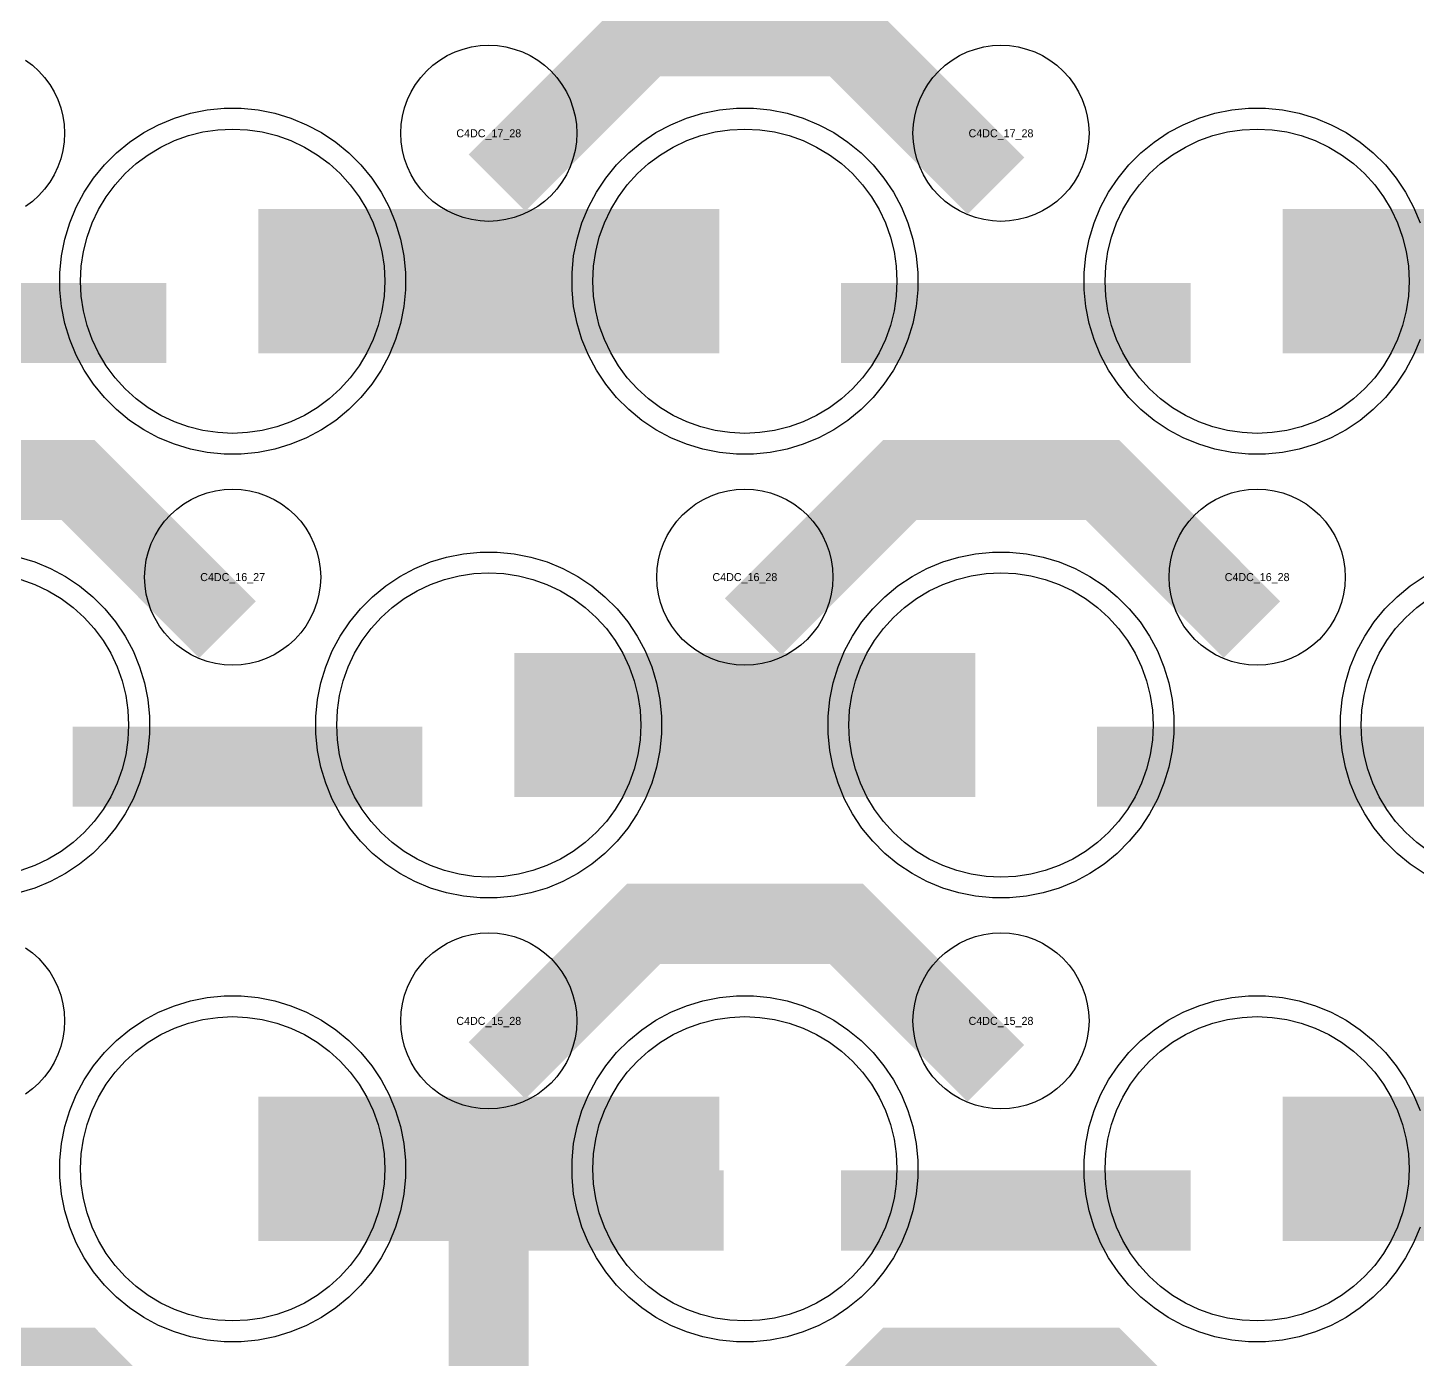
# Model space of a CAD drawing. Extents: x -11880 to 11880, y -14992 to 14992.
# Drawn here: x -3184 to -2750, y -12820.5 to -12404.9 of the extents above; entities that cross this region are included whole.
import ezdxf
from ezdxf.enums import TextEntityAlignment as Align

# ---------------------------------------------------------------- set-up
doc = ezdxf.new("R2010")
doc.units = 0
doc.header["$MEASUREMENT"] = 0
for name, color, linetype in [('GDS_775_DT_237', 138, 'CONTINUOUS'), ('RDL1_FS', 34, 'CONTINUOUS'), ('RDL_BS', 160, 'CONTINUOUS')]:
    doc.layers.add(name, color=color, linetype=linetype)

msp = doc.modelspace()

# ---------------------------------------------------------------- linework, layer by layer
at = {"layer": 'RDL1_FS'}
for points in [[(-3120, -12531.484), (-3124.657, -12531.255), (-3129.268, -12530.571), (-3133.791, -12529.439), (-3138.181, -12527.867), (-3142.395, -12525.875), (-3146.395, -12523.477), (-3150.14, -12520.699), (-3153.594, -12517.569), (-3156.724, -12514.115), (-3159.502, -12510.37), (-3161.9, -12506.37), (-3163.892, -12502.156), (-3165.464, -12497.766), (-3166.596, -12493.243), (-3167.28, -12488.632), (-3167.509, -12483.975), (-3167.28, -12479.318), (-3166.596, -12474.707), (-3165.464, -12470.184), (-3163.892, -12465.794), (-3161.9, -12461.58), (-3159.502, -12457.58), (-3156.724, -12453.835), (-3153.594, -12450.381), (-3150.14, -12447.251), (-3146.395, -12444.473), (-3142.395, -12442.075), (-3138.181, -12440.083), (-3133.791, -12438.511), (-3129.268, -12437.379), (-3124.657, -12436.695), (-3120, -12436.466), (-3115.343, -12436.695), (-3110.732, -12437.379), (-3106.209, -12438.511), (-3101.819, -12440.083), (-3097.605, -12442.075), (-3093.605, -12444.473), (-3089.86, -12447.251), (-3086.406, -12450.381), (-3083.276, -12453.835), (-3080.498, -12457.58), (-3078.1, -12461.58), (-3076.108, -12465.794), (-3074.536, -12470.184), (-3073.404, -12474.707), (-3072.72, -12479.318), (-3072.491, -12483.975), (-3072.72, -12488.632), (-3073.404, -12493.243), (-3074.536, -12497.766), (-3076.108, -12502.156), (-3078.1, -12506.37), (-3080.498, -12510.37), (-3083.276, -12514.115), (-3086.406, -12517.569), (-3089.86, -12520.699), (-3093.605, -12523.477), (-3097.605, -12525.875), (-3101.819, -12527.867), (-3106.209, -12529.439), (-3110.732, -12530.571), (-3115.343, -12531.255)], [(-2960, -12531.484), (-2964.657, -12531.255), (-2969.268, -12530.571), (-2973.791, -12529.439), (-2978.181, -12527.867), (-2982.395, -12525.875), (-2986.395, -12523.477), (-2990.14, -12520.699), (-2993.594, -12517.569), (-2996.724, -12514.115), (-2999.502, -12510.37), (-3001.9, -12506.37), (-3003.892, -12502.156), (-3005.464, -12497.766), (-3006.596, -12493.243), (-3007.28, -12488.632), (-3007.509, -12483.975), (-3007.28, -12479.318), (-3006.596, -12474.707), (-3005.464, -12470.184), (-3003.892, -12465.794), (-3001.9, -12461.58), (-2999.502, -12457.58), (-2996.724, -12453.835), (-2993.594, -12450.381), (-2990.14, -12447.251), (-2986.395, -12444.473), (-2982.395, -12442.075), (-2978.181, -12440.083), (-2973.791, -12438.511), (-2969.268, -12437.379), (-2964.657, -12436.695), (-2960, -12436.466), (-2955.343, -12436.695), (-2950.732, -12437.379), (-2946.209, -12438.511), (-2941.819, -12440.083), (-2937.605, -12442.075), (-2933.605, -12444.473), (-2929.86, -12447.251), (-2926.406, -12450.381), (-2923.276, -12453.835), (-2920.498, -12457.58), (-2918.1, -12461.58), (-2916.108, -12465.794), (-2914.536, -12470.184), (-2913.404, -12474.707), (-2912.72, -12479.318), (-2912.491, -12483.975), (-2912.72, -12488.632), (-2913.404, -12493.243), (-2914.536, -12497.766), (-2916.108, -12502.156), (-2918.1, -12506.37), (-2920.498, -12510.37), (-2923.276, -12514.115), (-2926.406, -12517.569), (-2929.86, -12520.699), (-2933.605, -12523.477), (-2937.605, -12525.875), (-2941.819, -12527.867), (-2946.209, -12529.439), (-2950.732, -12530.571), (-2955.343, -12531.255)], [(-2800, -12531.484), (-2804.657, -12531.255), (-2809.268, -12530.571), (-2813.791, -12529.439), (-2818.181, -12527.867), (-2822.395, -12525.875), (-2826.395, -12523.477), (-2830.14, -12520.699), (-2833.594, -12517.569), (-2836.724, -12514.115), (-2839.502, -12510.37), (-2841.9, -12506.37), (-2843.892, -12502.156), (-2845.464, -12497.766), (-2846.596, -12493.243), (-2847.28, -12488.632), (-2847.509, -12483.975), (-2847.28, -12479.318), (-2846.596, -12474.707), (-2845.464, -12470.184), (-2843.892, -12465.794), (-2841.9, -12461.58), (-2839.502, -12457.58), (-2836.724, -12453.835), (-2833.594, -12450.381), (-2830.14, -12447.251), (-2826.395, -12444.473), (-2822.395, -12442.075), (-2818.181, -12440.083), (-2813.791, -12438.511), (-2809.268, -12437.379), (-2804.657, -12436.695), (-2800, -12436.466), (-2795.343, -12436.695), (-2790.732, -12437.379), (-2786.209, -12438.511), (-2781.819, -12440.083), (-2777.605, -12442.075), (-2773.605, -12444.473), (-2769.86, -12447.251), (-2766.406, -12450.381), (-2763.276, -12453.835), (-2760.498, -12457.58), (-2758.1, -12461.58), (-2756.108, -12465.794), (-2754.536, -12470.184), (-2753.404, -12474.707), (-2752.72, -12479.318), (-2752.491, -12483.975), (-2752.72, -12488.632), (-2753.404, -12493.243), (-2754.536, -12497.766), (-2756.108, -12502.156), (-2758.1, -12506.37), (-2760.498, -12510.37), (-2763.276, -12514.115), (-2766.406, -12517.569), (-2769.86, -12520.699), (-2773.605, -12523.477), (-2777.605, -12525.875), (-2781.819, -12527.867), (-2786.209, -12529.439), (-2790.732, -12530.571), (-2795.343, -12531.255)]]:
    msp.add_lwpolyline(points, close=True, dxfattribs=at)
for points in [[(-3111.998, -12483.975, 45, 45, 0), (-3039.998, -12483.975, 45, 45, 0)], [(-3039.998, -12483.975, 45, 45, 0), (-2967.998, -12483.975, 45, 45, 0)], [(-2791.998, -12483.975, 45, 45, 0), (-2719.998, -12483.975, 45, 45, 0)]]:
    msp.add_lwpolyline(points, format="xyseb", dxfattribs=at)
at = {"layer": 'RDL1_FS', "color": 240, "true_color": 0xed1f24}
for points in [[(-3186.209, -12577.076), (-3181.819, -12578.648), (-3177.605, -12580.64), (-3173.605, -12583.038), (-3169.86, -12585.816), (-3166.406, -12588.946), (-3163.276, -12592.4), (-3160.498, -12596.145), (-3158.1, -12600.145), (-3156.108, -12604.359), (-3154.536, -12608.749), (-3153.404, -12613.272), (-3152.72, -12617.883), (-3152.491, -12622.54), (-3152.72, -12627.197), (-3153.404, -12631.808), (-3154.536, -12636.331), (-3156.108, -12640.721), (-3158.1, -12644.935), (-3160.498, -12648.935), (-3163.276, -12652.68), (-3166.406, -12656.134), (-3169.86, -12659.264), (-3173.605, -12662.042), (-3177.605, -12664.44), (-3181.819, -12666.432), (-3186.209, -12668.004)], [(-2746.395, -12662.042), (-2750.14, -12659.264), (-2753.594, -12656.134), (-2756.724, -12652.68), (-2759.502, -12648.935), (-2761.9, -12644.935), (-2763.892, -12640.721), (-2765.464, -12636.331), (-2766.596, -12631.808), (-2767.28, -12627.197), (-2767.509, -12622.54), (-2767.28, -12617.883), (-2766.596, -12613.272), (-2765.464, -12608.749), (-2763.892, -12604.359), (-2761.9, -12600.145), (-2759.502, -12596.145), (-2756.724, -12592.4), (-2753.594, -12588.946), (-2750.14, -12585.816), (-2746.395, -12583.038)]]:
    msp.add_lwpolyline(points, dxfattribs=at)
for points in [[(-3040, -12670.049), (-3044.657, -12669.82), (-3049.268, -12669.136), (-3053.791, -12668.004), (-3058.181, -12666.432), (-3062.395, -12664.44), (-3066.395, -12662.042), (-3070.14, -12659.264), (-3073.594, -12656.134), (-3076.724, -12652.68), (-3079.502, -12648.935), (-3081.9, -12644.935), (-3083.892, -12640.721), (-3085.464, -12636.331), (-3086.596, -12631.808), (-3087.28, -12627.197), (-3087.509, -12622.54), (-3087.28, -12617.883), (-3086.596, -12613.272), (-3085.464, -12608.749), (-3083.892, -12604.359), (-3081.9, -12600.145), (-3079.502, -12596.145), (-3076.724, -12592.4), (-3073.594, -12588.946), (-3070.14, -12585.816), (-3066.395, -12583.038), (-3062.395, -12580.64), (-3058.181, -12578.648), (-3053.791, -12577.076), (-3049.268, -12575.944), (-3044.657, -12575.26), (-3040, -12575.031), (-3035.343, -12575.26), (-3030.732, -12575.944), (-3026.209, -12577.076), (-3021.819, -12578.648), (-3017.605, -12580.64), (-3013.605, -12583.038), (-3009.86, -12585.816), (-3006.406, -12588.946), (-3003.276, -12592.4), (-3000.498, -12596.145), (-2998.1, -12600.145), (-2996.108, -12604.359), (-2994.536, -12608.749), (-2993.404, -12613.272), (-2992.72, -12617.883), (-2992.491, -12622.54), (-2992.72, -12627.197), (-2993.404, -12631.808), (-2994.536, -12636.331), (-2996.108, -12640.721), (-2998.1, -12644.935), (-3000.498, -12648.935), (-3003.276, -12652.68), (-3006.406, -12656.134), (-3009.86, -12659.264), (-3013.605, -12662.042), (-3017.605, -12664.44), (-3021.819, -12666.432), (-3026.209, -12668.004), (-3030.732, -12669.136), (-3035.343, -12669.82)], [(-2880, -12670.049), (-2884.657, -12669.82), (-2889.268, -12669.136), (-2893.791, -12668.004), (-2898.181, -12666.432), (-2902.395, -12664.44), (-2906.395, -12662.042), (-2910.14, -12659.264), (-2913.594, -12656.134), (-2916.724, -12652.68), (-2919.502, -12648.935), (-2921.9, -12644.935), (-2923.892, -12640.721), (-2925.464, -12636.331), (-2926.596, -12631.808), (-2927.28, -12627.197), (-2927.509, -12622.54), (-2927.28, -12617.883), (-2926.596, -12613.272), (-2925.464, -12608.749), (-2923.892, -12604.359), (-2921.9, -12600.145), (-2919.502, -12596.145), (-2916.724, -12592.4), (-2913.594, -12588.946), (-2910.14, -12585.816), (-2906.395, -12583.038), (-2902.395, -12580.64), (-2898.181, -12578.648), (-2893.791, -12577.076), (-2889.268, -12575.944), (-2884.657, -12575.26), (-2880, -12575.031), (-2875.343, -12575.26), (-2870.732, -12575.944), (-2866.209, -12577.076), (-2861.819, -12578.648), (-2857.605, -12580.64), (-2853.605, -12583.038), (-2849.86, -12585.816), (-2846.406, -12588.946), (-2843.276, -12592.4), (-2840.498, -12596.145), (-2838.1, -12600.145), (-2836.108, -12604.359), (-2834.536, -12608.749), (-2833.404, -12613.272), (-2832.72, -12617.883), (-2832.491, -12622.54), (-2832.72, -12627.197), (-2833.404, -12631.808), (-2834.536, -12636.331), (-2836.108, -12640.721), (-2838.1, -12644.935), (-2840.498, -12648.935), (-2843.276, -12652.68), (-2846.406, -12656.134), (-2849.86, -12659.264), (-2853.605, -12662.042), (-2857.605, -12664.44), (-2861.819, -12666.432), (-2866.209, -12668.004), (-2870.732, -12669.136), (-2875.343, -12669.82)], [(-3120, -12808.614), (-3124.657, -12808.385), (-3129.268, -12807.701), (-3133.791, -12806.569), (-3138.181, -12804.997), (-3142.395, -12803.005), (-3146.395, -12800.607), (-3150.14, -12797.829), (-3153.594, -12794.699), (-3156.724, -12791.245), (-3159.502, -12787.5), (-3161.9, -12783.5), (-3163.892, -12779.286), (-3165.464, -12774.896), (-3166.596, -12770.373), (-3167.28, -12765.762), (-3167.509, -12761.105), (-3167.28, -12756.448), (-3166.596, -12751.837), (-3165.464, -12747.314), (-3163.892, -12742.924), (-3161.9, -12738.71), (-3159.502, -12734.71), (-3156.724, -12730.965), (-3153.594, -12727.511), (-3150.14, -12724.381), (-3146.395, -12721.603), (-3142.395, -12719.205), (-3138.181, -12717.213), (-3133.791, -12715.641), (-3129.268, -12714.509), (-3124.657, -12713.825), (-3120, -12713.596), (-3115.343, -12713.825), (-3110.732, -12714.509), (-3106.209, -12715.641), (-3101.819, -12717.213), (-3097.605, -12719.205), (-3093.605, -12721.603), (-3089.86, -12724.381), (-3086.406, -12727.511), (-3083.276, -12730.965), (-3080.498, -12734.71), (-3078.1, -12738.71), (-3076.108, -12742.924), (-3074.536, -12747.314), (-3073.404, -12751.837), (-3072.72, -12756.448), (-3072.491, -12761.105), (-3072.72, -12765.762), (-3073.404, -12770.373), (-3074.536, -12774.896), (-3076.108, -12779.286), (-3078.1, -12783.5), (-3080.498, -12787.5), (-3083.276, -12791.245), (-3086.406, -12794.699), (-3089.86, -12797.829), (-3093.605, -12800.607), (-3097.605, -12803.005), (-3101.819, -12804.997), (-3106.209, -12806.569), (-3110.732, -12807.701), (-3115.343, -12808.385)], [(-2960, -12808.614), (-2964.657, -12808.385), (-2969.268, -12807.701), (-2973.791, -12806.569), (-2978.181, -12804.997), (-2982.395, -12803.005), (-2986.395, -12800.607), (-2990.14, -12797.829), (-2993.594, -12794.699), (-2996.724, -12791.245), (-2999.502, -12787.5), (-3001.9, -12783.5), (-3003.892, -12779.286), (-3005.464, -12774.896), (-3006.596, -12770.373), (-3007.28, -12765.762), (-3007.509, -12761.105), (-3007.28, -12756.448), (-3006.596, -12751.837), (-3005.464, -12747.314), (-3003.892, -12742.924), (-3001.9, -12738.71), (-2999.502, -12734.71), (-2996.724, -12730.965), (-2993.594, -12727.511), (-2990.14, -12724.381), (-2986.395, -12721.603), (-2982.395, -12719.205), (-2978.181, -12717.213), (-2973.791, -12715.641), (-2969.268, -12714.509), (-2964.657, -12713.825), (-2960, -12713.596), (-2955.343, -12713.825), (-2950.732, -12714.509), (-2946.209, -12715.641), (-2941.819, -12717.213), (-2937.605, -12719.205), (-2933.605, -12721.603), (-2929.86, -12724.381), (-2926.406, -12727.511), (-2923.276, -12730.965), (-2920.498, -12734.71), (-2918.1, -12738.71), (-2916.108, -12742.924), (-2914.536, -12747.314), (-2913.404, -12751.837), (-2912.72, -12756.448), (-2912.491, -12761.105), (-2912.72, -12765.762), (-2913.404, -12770.373), (-2914.536, -12774.896), (-2916.108, -12779.286), (-2918.1, -12783.5), (-2920.498, -12787.5), (-2923.276, -12791.245), (-2926.406, -12794.699), (-2929.86, -12797.829), (-2933.605, -12800.607), (-2937.605, -12803.005), (-2941.819, -12804.997), (-2946.209, -12806.569), (-2950.732, -12807.701), (-2955.343, -12808.385)], [(-2800, -12808.614), (-2804.657, -12808.385), (-2809.268, -12807.701), (-2813.791, -12806.569), (-2818.181, -12804.997), (-2822.395, -12803.005), (-2826.395, -12800.607), (-2830.14, -12797.829), (-2833.594, -12794.699), (-2836.724, -12791.245), (-2839.502, -12787.5), (-2841.9, -12783.5), (-2843.892, -12779.286), (-2845.464, -12774.896), (-2846.596, -12770.373), (-2847.28, -12765.762), (-2847.509, -12761.105), (-2847.28, -12756.448), (-2846.596, -12751.837), (-2845.464, -12747.314), (-2843.892, -12742.924), (-2841.9, -12738.71), (-2839.502, -12734.71), (-2836.724, -12730.965), (-2833.594, -12727.511), (-2830.14, -12724.381), (-2826.395, -12721.603), (-2822.395, -12719.205), (-2818.181, -12717.213), (-2813.791, -12715.641), (-2809.268, -12714.509), (-2804.657, -12713.825), (-2800, -12713.596), (-2795.343, -12713.825), (-2790.732, -12714.509), (-2786.209, -12715.641), (-2781.819, -12717.213), (-2777.605, -12719.205), (-2773.605, -12721.603), (-2769.86, -12724.381), (-2766.406, -12727.511), (-2763.276, -12730.965), (-2760.498, -12734.71), (-2758.1, -12738.71), (-2756.108, -12742.924), (-2754.536, -12747.314), (-2753.404, -12751.837), (-2752.72, -12756.448), (-2752.491, -12761.105), (-2752.72, -12765.762), (-2753.404, -12770.373), (-2754.536, -12774.896), (-2756.108, -12779.286), (-2758.1, -12783.5), (-2760.498, -12787.5), (-2763.276, -12791.245), (-2766.406, -12794.699), (-2769.86, -12797.829), (-2773.605, -12800.607), (-2777.605, -12803.005), (-2781.819, -12804.997), (-2786.209, -12806.569), (-2790.732, -12807.701), (-2795.343, -12808.385)]]:
    msp.add_lwpolyline(points, close=True, dxfattribs=at)
for points in [[(-3031.998, -12622.54, 45, 45, 0), (-2959.998, -12622.54, 45, 45, 0)], [(-2959.998, -12622.54, 45, 45, 0), (-2887.998, -12622.54, 45, 45, 0)], [(-3111.998, -12761.105, 45, 45, 0), (-3039.998, -12761.105, 45, 45, 0)], [(-3039.998, -12761.105, 45, 45, 0), (-2967.998, -12761.105, 45, 45, 0)], [(-2791.998, -12761.105, 45, 45, 0), (-2719.998, -12761.105, 45, 45, 0)]]:
    msp.add_lwpolyline(points, format="xyseb", dxfattribs=at)
at = {"layer": 'RDL_BS'}
for points in [[(-3037.438, -12453.289, 25, 25, 0), (-2991.623, -12407.474, 25, 25, 0), (-2958.07, -12407.474, 25, 25, 0)], [(-2881.599, -12454.188, 25, 25, 0), (-2928.313, -12407.474, 25, 25, 0), (-2958.071, -12407.474, 25, 25, 0)], [(-3249.984, -12496.988, 25, 25, 0), (-3140.719, -12496.988, 25, 25, 0)], [(-2929.984, -12496.988, 25, 25, 0), (-2820.719, -12496.988, 25, 25, 0)], [(-3121.599, -12592.753, 25, 25, 0), (-3168.313, -12546.039, 25, 25, 0), (-3198.071, -12546.039, 25, 25, 0)], [(-2957.438, -12591.854, 25, 25, 0), (-2911.623, -12546.039, 25, 25, 0), (-2878.07, -12546.039, 25, 25, 0)], [(-2801.599, -12592.753, 25, 25, 0), (-2848.313, -12546.039, 25, 25, 0), (-2878.071, -12546.039, 25, 25, 0)], [(-3037.438, -12730.419, 25, 25, 0), (-2991.623, -12684.604, 25, 25, 0), (-2958.07, -12684.604, 25, 25, 0)], [(-2881.599, -12731.318, 25, 25, 0), (-2928.313, -12684.604, 25, 25, 0), (-2958.071, -12684.604, 25, 25, 0)], [(-3121.599, -12869.878, 25, 25, 0), (-3168.313, -12823.164, 25, 25, 0), (-3198.071, -12823.164, 25, 25, 0)], [(-2957.438, -12868.979, 25, 25, 0), (-2911.623, -12823.164, 25, 25, 0), (-2878.07, -12823.164, 25, 25, 0)], [(-2801.599, -12869.878, 25, 25, 0), (-2848.313, -12823.164, 25, 25, 0), (-2878.071, -12823.164, 25, 25, 0)]]:
    msp.add_lwpolyline(points, format="xyseb", dxfattribs=at)
for points in [[(-3040, -12465.281), (-3042.693, -12465.149), (-3045.365, -12464.753), (-3047.984, -12464.096), (-3050.519, -12463.189), (-3052.956, -12462.037), (-3055.28, -12460.644), (-3057.443, -12459.041), (-3059.442, -12457.229), (-3061.254, -12455.23), (-3062.857, -12453.067), (-3064.25, -12450.743), (-3065.402, -12448.306), (-3066.309, -12445.771), (-3066.966, -12443.152), (-3067.362, -12440.48), (-3067.494, -12437.787), (-3067.362, -12435.094), (-3066.966, -12432.422), (-3066.309, -12429.803), (-3065.402, -12427.268), (-3064.25, -12424.831), (-3062.857, -12422.507), (-3061.254, -12420.344), (-3059.442, -12418.345), (-3057.443, -12416.533), (-3055.28, -12414.93), (-3052.956, -12413.537), (-3050.519, -12412.385), (-3047.984, -12411.478), (-3045.365, -12410.821), (-3042.693, -12410.425), (-3040, -12410.293), (-3037.307, -12410.425), (-3034.635, -12410.821), (-3032.016, -12411.478), (-3029.481, -12412.385), (-3027.044, -12413.537), (-3024.72, -12414.93), (-3022.557, -12416.533), (-3020.558, -12418.345), (-3018.746, -12420.344), (-3017.143, -12422.507), (-3015.75, -12424.831), (-3014.598, -12427.268), (-3013.691, -12429.803), (-3013.034, -12432.422), (-3012.638, -12435.094), (-3012.506, -12437.787), (-3012.638, -12440.48), (-3013.034, -12443.152), (-3013.691, -12445.771), (-3014.598, -12448.306), (-3015.75, -12450.743), (-3017.143, -12453.067), (-3018.746, -12455.23), (-3020.558, -12457.229), (-3022.557, -12459.041), (-3024.72, -12460.644), (-3027.044, -12462.037), (-3029.481, -12463.189), (-3032.016, -12464.096), (-3034.635, -12464.753), (-3037.307, -12465.149)], [(-2880, -12465.281), (-2882.693, -12465.149), (-2885.365, -12464.753), (-2887.984, -12464.096), (-2890.519, -12463.189), (-2892.956, -12462.037), (-2895.28, -12460.644), (-2897.443, -12459.041), (-2899.442, -12457.229), (-2901.254, -12455.23), (-2902.857, -12453.067), (-2904.25, -12450.743), (-2905.402, -12448.306), (-2906.309, -12445.771), (-2906.966, -12443.152), (-2907.362, -12440.48), (-2907.494, -12437.787), (-2907.362, -12435.094), (-2906.966, -12432.422), (-2906.309, -12429.803), (-2905.402, -12427.268), (-2904.25, -12424.831), (-2902.857, -12422.507), (-2901.254, -12420.344), (-2899.442, -12418.345), (-2897.443, -12416.533), (-2895.28, -12414.93), (-2892.956, -12413.537), (-2890.519, -12412.385), (-2887.984, -12411.478), (-2885.365, -12410.821), (-2882.693, -12410.425), (-2880, -12410.293), (-2877.307, -12410.425), (-2874.635, -12410.821), (-2872.016, -12411.478), (-2869.481, -12412.385), (-2867.044, -12413.537), (-2864.72, -12414.93), (-2862.557, -12416.533), (-2860.558, -12418.345), (-2858.746, -12420.344), (-2857.143, -12422.507), (-2855.75, -12424.831), (-2854.598, -12427.268), (-2853.691, -12429.803), (-2853.034, -12432.422), (-2852.638, -12435.094), (-2852.506, -12437.787), (-2852.638, -12440.48), (-2853.034, -12443.152), (-2853.691, -12445.771), (-2854.598, -12448.306), (-2855.75, -12450.743), (-2857.143, -12453.067), (-2858.746, -12455.23), (-2860.558, -12457.229), (-2862.557, -12459.041), (-2864.72, -12460.644), (-2867.044, -12462.037), (-2869.481, -12463.189), (-2872.016, -12464.096), (-2874.635, -12464.753), (-2877.307, -12465.149)], [(-3122.644, -12537.975), (-3127.938, -12537.458), (-3133.165, -12536.412), (-3138.205, -12534.881), (-3143.115, -12532.85), (-3147.777, -12530.358), (-3152.191, -12527.411), (-3156.292, -12524.049), (-3160.074, -12520.267), (-3163.436, -12516.166), (-3166.383, -12511.752), (-3168.875, -12507.09), (-3170.906, -12502.18), (-3172.437, -12497.14), (-3173.483, -12491.913), (-3174, -12486.619), (-3174, -12481.331), (-3173.483, -12476.037), (-3172.437, -12470.81), (-3170.906, -12465.77), (-3168.875, -12460.86), (-3166.383, -12456.198), (-3163.436, -12451.784), (-3160.074, -12447.683), (-3156.292, -12443.901), (-3152.191, -12440.539), (-3147.777, -12437.592), (-3143.115, -12435.1), (-3138.205, -12433.069), (-3133.165, -12431.538), (-3127.938, -12430.492), (-3122.644, -12429.975), (-3117.356, -12429.975), (-3112.062, -12430.492), (-3106.835, -12431.538), (-3101.795, -12433.069), (-3096.885, -12435.1), (-3092.223, -12437.592), (-3087.809, -12440.539), (-3083.708, -12443.901), (-3079.926, -12447.683), (-3076.564, -12451.784), (-3073.617, -12456.198), (-3071.125, -12460.86), (-3069.094, -12465.77), (-3067.563, -12470.81), (-3066.517, -12476.037), (-3066, -12481.331), (-3066, -12486.619), (-3066.517, -12491.913), (-3067.563, -12497.14), (-3069.094, -12502.18), (-3071.125, -12507.09), (-3073.617, -12511.752), (-3076.564, -12516.166), (-3079.926, -12520.267), (-3083.708, -12524.049), (-3087.809, -12527.411), (-3092.223, -12530.358), (-3096.885, -12532.85), (-3101.795, -12534.881), (-3106.835, -12536.412), (-3112.062, -12537.458), (-3117.356, -12537.975)], [(-2962.644, -12537.975), (-2967.938, -12537.458), (-2973.165, -12536.412), (-2978.205, -12534.881), (-2983.115, -12532.85), (-2987.777, -12530.358), (-2992.191, -12527.411), (-2996.292, -12524.049), (-3000.074, -12520.267), (-3003.436, -12516.166), (-3006.383, -12511.752), (-3008.875, -12507.09), (-3010.906, -12502.18), (-3012.437, -12497.14), (-3013.483, -12491.913), (-3014, -12486.619), (-3014, -12481.331), (-3013.483, -12476.037), (-3012.437, -12470.81), (-3010.906, -12465.77), (-3008.875, -12460.86), (-3006.383, -12456.198), (-3003.436, -12451.784), (-3000.074, -12447.683), (-2996.292, -12443.901), (-2992.191, -12440.539), (-2987.777, -12437.592), (-2983.115, -12435.1), (-2978.205, -12433.069), (-2973.165, -12431.538), (-2967.938, -12430.492), (-2962.644, -12429.975), (-2957.356, -12429.975), (-2952.062, -12430.492), (-2946.835, -12431.538), (-2941.795, -12433.069), (-2936.885, -12435.1), (-2932.223, -12437.592), (-2927.809, -12440.539), (-2923.708, -12443.901), (-2919.926, -12447.683), (-2916.564, -12451.784), (-2913.617, -12456.198), (-2911.125, -12460.86), (-2909.094, -12465.77), (-2907.563, -12470.81), (-2906.517, -12476.037), (-2906, -12481.331), (-2906, -12486.619), (-2906.517, -12491.913), (-2907.563, -12497.14), (-2909.094, -12502.18), (-2911.125, -12507.09), (-2913.617, -12511.752), (-2916.564, -12516.166), (-2919.926, -12520.267), (-2923.708, -12524.049), (-2927.809, -12527.411), (-2932.223, -12530.358), (-2936.885, -12532.85), (-2941.795, -12534.881), (-2946.835, -12536.412), (-2952.062, -12537.458), (-2957.356, -12537.975)], [(-3120, -12603.846), (-3122.693, -12603.714), (-3125.365, -12603.318), (-3127.984, -12602.661), (-3130.519, -12601.754), (-3132.956, -12600.602), (-3135.28, -12599.209), (-3137.443, -12597.606), (-3139.442, -12595.794), (-3141.254, -12593.795), (-3142.857, -12591.632), (-3144.25, -12589.308), (-3145.402, -12586.871), (-3146.309, -12584.336), (-3146.966, -12581.717), (-3147.362, -12579.045), (-3147.494, -12576.352), (-3147.362, -12573.659), (-3146.966, -12570.987), (-3146.309, -12568.368), (-3145.402, -12565.833), (-3144.25, -12563.396), (-3142.857, -12561.072), (-3141.254, -12558.909), (-3139.442, -12556.91), (-3137.443, -12555.098), (-3135.28, -12553.495), (-3132.956, -12552.102), (-3130.519, -12550.95), (-3127.984, -12550.043), (-3125.365, -12549.386), (-3122.693, -12548.99), (-3120, -12548.858), (-3117.307, -12548.99), (-3114.635, -12549.386), (-3112.016, -12550.043), (-3109.481, -12550.95), (-3107.044, -12552.102), (-3104.72, -12553.495), (-3102.557, -12555.098), (-3100.558, -12556.91), (-3098.746, -12558.909), (-3097.143, -12561.072), (-3095.75, -12563.396), (-3094.598, -12565.833), (-3093.691, -12568.368), (-3093.034, -12570.987), (-3092.638, -12573.659), (-3092.506, -12576.352), (-3092.638, -12579.045), (-3093.034, -12581.717), (-3093.691, -12584.336), (-3094.598, -12586.871), (-3095.75, -12589.308), (-3097.143, -12591.632), (-3098.746, -12593.795), (-3100.558, -12595.794), (-3102.557, -12597.606), (-3104.72, -12599.209), (-3107.044, -12600.602), (-3109.481, -12601.754), (-3112.016, -12602.661), (-3114.635, -12603.318), (-3117.307, -12603.714)], [(-2960, -12603.846), (-2962.693, -12603.714), (-2965.365, -12603.318), (-2967.984, -12602.661), (-2970.519, -12601.754), (-2972.956, -12600.602), (-2975.28, -12599.209), (-2977.443, -12597.606), (-2979.442, -12595.794), (-2981.254, -12593.795), (-2982.857, -12591.632), (-2984.25, -12589.308), (-2985.402, -12586.871), (-2986.309, -12584.336), (-2986.966, -12581.717), (-2987.362, -12579.045), (-2987.494, -12576.352), (-2987.362, -12573.659), (-2986.966, -12570.987), (-2986.309, -12568.368), (-2985.402, -12565.833), (-2984.25, -12563.396), (-2982.857, -12561.072), (-2981.254, -12558.909), (-2979.442, -12556.91), (-2977.443, -12555.098), (-2975.28, -12553.495), (-2972.956, -12552.102), (-2970.519, -12550.95), (-2967.984, -12550.043), (-2965.365, -12549.386), (-2962.693, -12548.99), (-2960, -12548.858), (-2957.307, -12548.99), (-2954.635, -12549.386), (-2952.016, -12550.043), (-2949.481, -12550.95), (-2947.044, -12552.102), (-2944.72, -12553.495), (-2942.557, -12555.098), (-2940.558, -12556.91), (-2938.746, -12558.909), (-2937.143, -12561.072), (-2935.75, -12563.396), (-2934.598, -12565.833), (-2933.691, -12568.368), (-2933.034, -12570.987), (-2932.638, -12573.659), (-2932.506, -12576.352), (-2932.638, -12579.045), (-2933.034, -12581.717), (-2933.691, -12584.336), (-2934.598, -12586.871), (-2935.75, -12589.308), (-2937.143, -12591.632), (-2938.746, -12593.795), (-2940.558, -12595.794), (-2942.557, -12597.606), (-2944.72, -12599.209), (-2947.044, -12600.602), (-2949.481, -12601.754), (-2952.016, -12602.661), (-2954.635, -12603.318), (-2957.307, -12603.714)], [(-2800, -12603.846), (-2802.693, -12603.714), (-2805.365, -12603.318), (-2807.984, -12602.661), (-2810.519, -12601.754), (-2812.956, -12600.602), (-2815.28, -12599.209), (-2817.443, -12597.606), (-2819.442, -12595.794), (-2821.254, -12593.795), (-2822.857, -12591.632), (-2824.25, -12589.308), (-2825.402, -12586.871), (-2826.309, -12584.336), (-2826.966, -12581.717), (-2827.362, -12579.045), (-2827.494, -12576.352), (-2827.362, -12573.659), (-2826.966, -12570.987), (-2826.309, -12568.368), (-2825.402, -12565.833), (-2824.25, -12563.396), (-2822.857, -12561.072), (-2821.254, -12558.909), (-2819.442, -12556.91), (-2817.443, -12555.098), (-2815.28, -12553.495), (-2812.956, -12552.102), (-2810.519, -12550.95), (-2807.984, -12550.043), (-2805.365, -12549.386), (-2802.693, -12548.99), (-2800, -12548.858), (-2797.307, -12548.99), (-2794.635, -12549.386), (-2792.016, -12550.043), (-2789.481, -12550.95), (-2787.044, -12552.102), (-2784.72, -12553.495), (-2782.557, -12555.098), (-2780.558, -12556.91), (-2778.746, -12558.909), (-2777.143, -12561.072), (-2775.75, -12563.396), (-2774.598, -12565.833), (-2773.691, -12568.368), (-2773.034, -12570.987), (-2772.638, -12573.659), (-2772.506, -12576.352), (-2772.638, -12579.045), (-2773.034, -12581.717), (-2773.691, -12584.336), (-2774.598, -12586.871), (-2775.75, -12589.308), (-2777.143, -12591.632), (-2778.746, -12593.795), (-2780.558, -12595.794), (-2782.557, -12597.606), (-2784.72, -12599.209), (-2787.044, -12600.602), (-2789.481, -12601.754), (-2792.016, -12602.661), (-2794.635, -12603.318), (-2797.307, -12603.714)], [(-3040, -12742.411), (-3042.693, -12742.279), (-3045.365, -12741.883), (-3047.984, -12741.226), (-3050.519, -12740.319), (-3052.956, -12739.167), (-3055.28, -12737.774), (-3057.443, -12736.171), (-3059.442, -12734.359), (-3061.254, -12732.36), (-3062.857, -12730.197), (-3064.25, -12727.873), (-3065.402, -12725.436), (-3066.309, -12722.901), (-3066.966, -12720.282), (-3067.362, -12717.61), (-3067.494, -12714.917), (-3067.362, -12712.224), (-3066.966, -12709.552), (-3066.309, -12706.933), (-3065.402, -12704.398), (-3064.25, -12701.961), (-3062.857, -12699.637), (-3061.254, -12697.474), (-3059.442, -12695.475), (-3057.443, -12693.663), (-3055.28, -12692.06), (-3052.956, -12690.667), (-3050.519, -12689.515), (-3047.984, -12688.608), (-3045.365, -12687.951), (-3042.693, -12687.555), (-3040, -12687.423), (-3037.307, -12687.555), (-3034.635, -12687.951), (-3032.016, -12688.608), (-3029.481, -12689.515), (-3027.044, -12690.667), (-3024.72, -12692.06), (-3022.557, -12693.663), (-3020.558, -12695.475), (-3018.746, -12697.474), (-3017.143, -12699.637), (-3015.75, -12701.961), (-3014.598, -12704.398), (-3013.691, -12706.933), (-3013.034, -12709.552), (-3012.638, -12712.224), (-3012.506, -12714.917), (-3012.638, -12717.61), (-3013.034, -12720.282), (-3013.691, -12722.901), (-3014.598, -12725.436), (-3015.75, -12727.873), (-3017.143, -12730.197), (-3018.746, -12732.36), (-3020.558, -12734.359), (-3022.557, -12736.171), (-3024.72, -12737.774), (-3027.044, -12739.167), (-3029.481, -12740.319), (-3032.016, -12741.226), (-3034.635, -12741.883), (-3037.307, -12742.279)], [(-2880, -12742.411), (-2882.693, -12742.279), (-2885.365, -12741.883), (-2887.984, -12741.226), (-2890.519, -12740.319), (-2892.956, -12739.167), (-2895.28, -12737.774), (-2897.443, -12736.171), (-2899.442, -12734.359), (-2901.254, -12732.36), (-2902.857, -12730.197), (-2904.25, -12727.873), (-2905.402, -12725.436), (-2906.309, -12722.901), (-2906.966, -12720.282), (-2907.362, -12717.61), (-2907.494, -12714.917), (-2907.362, -12712.224), (-2906.966, -12709.552), (-2906.309, -12706.933), (-2905.402, -12704.398), (-2904.25, -12701.961), (-2902.857, -12699.637), (-2901.254, -12697.474), (-2899.442, -12695.475), (-2897.443, -12693.663), (-2895.28, -12692.06), (-2892.956, -12690.667), (-2890.519, -12689.515), (-2887.984, -12688.608), (-2885.365, -12687.951), (-2882.693, -12687.555), (-2880, -12687.423), (-2877.307, -12687.555), (-2874.635, -12687.951), (-2872.016, -12688.608), (-2869.481, -12689.515), (-2867.044, -12690.667), (-2864.72, -12692.06), (-2862.557, -12693.663), (-2860.558, -12695.475), (-2858.746, -12697.474), (-2857.143, -12699.637), (-2855.75, -12701.961), (-2854.598, -12704.398), (-2853.691, -12706.933), (-2853.034, -12709.552), (-2852.638, -12712.224), (-2852.506, -12714.917), (-2852.638, -12717.61), (-2853.034, -12720.282), (-2853.691, -12722.901), (-2854.598, -12725.436), (-2855.75, -12727.873), (-2857.143, -12730.197), (-2858.746, -12732.36), (-2860.558, -12734.359), (-2862.557, -12736.171), (-2864.72, -12737.774), (-2867.044, -12739.167), (-2869.481, -12740.319), (-2872.016, -12741.226), (-2874.635, -12741.883), (-2877.307, -12742.279)]]:
    msp.add_lwpolyline(points, close=True, dxfattribs=at)
for points in [[(-3184.72, -12414.93), (-3182.557, -12416.533), (-3180.558, -12418.345), (-3178.746, -12420.344), (-3177.143, -12422.507), (-3175.75, -12424.831), (-3174.598, -12427.268), (-3173.691, -12429.803), (-3173.034, -12432.422), (-3172.638, -12435.094), (-3172.506, -12437.787), (-3172.638, -12440.48), (-3173.034, -12443.152), (-3173.691, -12445.771), (-3174.598, -12448.306), (-3175.75, -12450.743), (-3177.143, -12453.067), (-3178.746, -12455.23), (-3180.558, -12457.229), (-3182.557, -12459.041), (-3184.72, -12460.644)], [(-2749.094, -12502.18), (-2751.125, -12507.09), (-2753.617, -12511.752), (-2756.564, -12516.166), (-2759.926, -12520.267), (-2763.708, -12524.049), (-2767.809, -12527.411), (-2772.223, -12530.358), (-2776.885, -12532.85), (-2781.795, -12534.881), (-2786.835, -12536.412), (-2792.062, -12537.458), (-2797.356, -12537.975), (-2802.644, -12537.975), (-2807.938, -12537.458), (-2813.165, -12536.412), (-2818.205, -12534.881), (-2823.115, -12532.85), (-2827.777, -12530.358), (-2832.191, -12527.411), (-2836.292, -12524.049), (-2840.074, -12520.267), (-2843.436, -12516.166), (-2846.383, -12511.752), (-2848.875, -12507.09), (-2850.906, -12502.18), (-2852.437, -12497.14), (-2853.483, -12491.913), (-2854, -12486.619), (-2854, -12481.331), (-2853.483, -12476.037), (-2852.437, -12470.81), (-2850.906, -12465.77), (-2848.875, -12460.86), (-2846.383, -12456.198), (-2843.436, -12451.784), (-2840.074, -12447.683), (-2836.292, -12443.901), (-2832.191, -12440.539), (-2827.777, -12437.592), (-2823.115, -12435.1), (-2818.205, -12433.069), (-2813.165, -12431.538), (-2807.938, -12430.492), (-2802.644, -12429.975), (-2797.356, -12429.975), (-2792.062, -12430.492), (-2786.835, -12431.538), (-2781.795, -12433.069), (-2776.885, -12435.1), (-2772.223, -12437.592), (-2767.809, -12440.539), (-2763.708, -12443.901), (-2759.926, -12447.683), (-2756.564, -12451.784), (-2753.617, -12456.198), (-2751.125, -12460.86), (-2749.094, -12465.77)], [(-3184.72, -12692.06), (-3182.557, -12693.663), (-3180.558, -12695.475), (-3178.746, -12697.474), (-3177.143, -12699.637), (-3175.75, -12701.961), (-3174.598, -12704.398), (-3173.691, -12706.933), (-3173.034, -12709.552), (-3172.638, -12712.224), (-3172.506, -12714.917), (-3172.638, -12717.61), (-3173.034, -12720.282), (-3173.691, -12722.901), (-3174.598, -12725.436), (-3175.75, -12727.873), (-3177.143, -12730.197), (-3178.746, -12732.36), (-3180.558, -12734.359), (-3182.557, -12736.171), (-3184.72, -12737.774)]]:
    msp.add_lwpolyline(points, dxfattribs=at)
at = {"layer": 'RDL_BS', "color": 240, "true_color": 0xed1f24}
for points in [[(-3042.644, -12676.54), (-3047.938, -12676.023), (-3053.165, -12674.977), (-3058.205, -12673.446), (-3063.115, -12671.415), (-3067.777, -12668.923), (-3072.191, -12665.976), (-3076.292, -12662.614), (-3080.074, -12658.832), (-3083.436, -12654.731), (-3086.383, -12650.317), (-3088.875, -12645.655), (-3090.906, -12640.745), (-3092.437, -12635.705), (-3093.483, -12630.478), (-3094, -12625.184), (-3094, -12619.896), (-3093.483, -12614.602), (-3092.437, -12609.375), (-3090.906, -12604.335), (-3088.875, -12599.425), (-3086.383, -12594.763), (-3083.436, -12590.349), (-3080.074, -12586.248), (-3076.292, -12582.466), (-3072.191, -12579.104), (-3067.777, -12576.157), (-3063.115, -12573.665), (-3058.205, -12571.634), (-3053.165, -12570.103), (-3047.938, -12569.057), (-3042.644, -12568.54), (-3037.356, -12568.54), (-3032.062, -12569.057), (-3026.835, -12570.103), (-3021.795, -12571.634), (-3016.885, -12573.665), (-3012.223, -12576.157), (-3007.809, -12579.104), (-3003.708, -12582.466), (-2999.926, -12586.248), (-2996.564, -12590.349), (-2993.617, -12594.763), (-2991.125, -12599.425), (-2989.094, -12604.335), (-2987.563, -12609.375), (-2986.517, -12614.602), (-2986, -12619.896), (-2986, -12625.184), (-2986.517, -12630.478), (-2987.563, -12635.705), (-2989.094, -12640.745), (-2991.125, -12645.655), (-2993.617, -12650.317), (-2996.564, -12654.731), (-2999.926, -12658.832), (-3003.708, -12662.614), (-3007.809, -12665.976), (-3012.223, -12668.923), (-3016.885, -12671.415), (-3021.795, -12673.446), (-3026.835, -12674.977), (-3032.062, -12676.023), (-3037.356, -12676.54)], [(-2882.644, -12676.54), (-2887.938, -12676.023), (-2893.165, -12674.977), (-2898.205, -12673.446), (-2903.115, -12671.415), (-2907.777, -12668.923), (-2912.191, -12665.976), (-2916.292, -12662.614), (-2920.074, -12658.832), (-2923.436, -12654.731), (-2926.383, -12650.317), (-2928.875, -12645.655), (-2930.906, -12640.745), (-2932.437, -12635.705), (-2933.483, -12630.478), (-2934, -12625.184), (-2934, -12619.896), (-2933.483, -12614.602), (-2932.437, -12609.375), (-2930.906, -12604.335), (-2928.875, -12599.425), (-2926.383, -12594.763), (-2923.436, -12590.349), (-2920.074, -12586.248), (-2916.292, -12582.466), (-2912.191, -12579.104), (-2907.777, -12576.157), (-2903.115, -12573.665), (-2898.205, -12571.634), (-2893.165, -12570.103), (-2887.938, -12569.057), (-2882.644, -12568.54), (-2877.356, -12568.54), (-2872.062, -12569.057), (-2866.835, -12570.103), (-2861.795, -12571.634), (-2856.885, -12573.665), (-2852.223, -12576.157), (-2847.809, -12579.104), (-2843.708, -12582.466), (-2839.926, -12586.248), (-2836.564, -12590.349), (-2833.617, -12594.763), (-2831.125, -12599.425), (-2829.094, -12604.335), (-2827.563, -12609.375), (-2826.517, -12614.602), (-2826, -12619.896), (-2826, -12625.184), (-2826.517, -12630.478), (-2827.563, -12635.705), (-2829.094, -12640.745), (-2831.125, -12645.655), (-2833.617, -12650.317), (-2836.564, -12654.731), (-2839.926, -12658.832), (-2843.708, -12662.614), (-2847.809, -12665.976), (-2852.223, -12668.923), (-2856.885, -12671.415), (-2861.795, -12673.446), (-2866.835, -12674.977), (-2872.062, -12676.023), (-2877.356, -12676.54)], [(-3122.644, -12815.105), (-3127.938, -12814.588), (-3133.165, -12813.542), (-3138.205, -12812.011), (-3143.115, -12809.98), (-3147.777, -12807.488), (-3152.191, -12804.541), (-3156.292, -12801.179), (-3160.074, -12797.397), (-3163.436, -12793.296), (-3166.383, -12788.882), (-3168.875, -12784.22), (-3170.906, -12779.31), (-3172.437, -12774.27), (-3173.483, -12769.043), (-3174, -12763.749), (-3174, -12758.461), (-3173.483, -12753.167), (-3172.437, -12747.94), (-3170.906, -12742.9), (-3168.875, -12737.99), (-3166.383, -12733.328), (-3163.436, -12728.914), (-3160.074, -12724.813), (-3156.292, -12721.031), (-3152.191, -12717.669), (-3147.777, -12714.722), (-3143.115, -12712.23), (-3138.205, -12710.199), (-3133.165, -12708.668), (-3127.938, -12707.622), (-3122.644, -12707.105), (-3117.356, -12707.105), (-3112.062, -12707.622), (-3106.835, -12708.668), (-3101.795, -12710.199), (-3096.885, -12712.23), (-3092.223, -12714.722), (-3087.809, -12717.669), (-3083.708, -12721.031), (-3079.926, -12724.813), (-3076.564, -12728.914), (-3073.617, -12733.328), (-3071.125, -12737.99), (-3069.094, -12742.9), (-3067.563, -12747.94), (-3066.517, -12753.167), (-3066, -12758.461), (-3066, -12763.749), (-3066.517, -12769.043), (-3067.563, -12774.27), (-3069.094, -12779.31), (-3071.125, -12784.22), (-3073.617, -12788.882), (-3076.564, -12793.296), (-3079.926, -12797.397), (-3083.708, -12801.179), (-3087.809, -12804.541), (-3092.223, -12807.488), (-3096.885, -12809.98), (-3101.795, -12812.011), (-3106.835, -12813.542), (-3112.062, -12814.588), (-3117.356, -12815.105)], [(-2962.644, -12815.105), (-2967.938, -12814.588), (-2973.165, -12813.542), (-2978.205, -12812.011), (-2983.115, -12809.98), (-2987.777, -12807.488), (-2992.191, -12804.541), (-2996.292, -12801.179), (-3000.074, -12797.397), (-3003.436, -12793.296), (-3006.383, -12788.882), (-3008.875, -12784.22), (-3010.906, -12779.31), (-3012.437, -12774.27), (-3013.483, -12769.043), (-3014, -12763.749), (-3014, -12758.461), (-3013.483, -12753.167), (-3012.437, -12747.94), (-3010.906, -12742.9), (-3008.875, -12737.99), (-3006.383, -12733.328), (-3003.436, -12728.914), (-3000.074, -12724.813), (-2996.292, -12721.031), (-2992.191, -12717.669), (-2987.777, -12714.722), (-2983.115, -12712.23), (-2978.205, -12710.199), (-2973.165, -12708.668), (-2967.938, -12707.622), (-2962.644, -12707.105), (-2957.356, -12707.105), (-2952.062, -12707.622), (-2946.835, -12708.668), (-2941.795, -12710.199), (-2936.885, -12712.23), (-2932.223, -12714.722), (-2927.809, -12717.669), (-2923.708, -12721.031), (-2919.926, -12724.813), (-2916.564, -12728.914), (-2913.617, -12733.328), (-2911.125, -12737.99), (-2909.094, -12742.9), (-2907.563, -12747.94), (-2906.517, -12753.167), (-2906, -12758.461), (-2906, -12763.749), (-2906.517, -12769.043), (-2907.563, -12774.27), (-2909.094, -12779.31), (-2911.125, -12784.22), (-2913.617, -12788.882), (-2916.564, -12793.296), (-2919.926, -12797.397), (-2923.708, -12801.179), (-2927.809, -12804.541), (-2932.223, -12807.488), (-2936.885, -12809.98), (-2941.795, -12812.011), (-2946.835, -12813.542), (-2952.062, -12814.588), (-2957.356, -12815.105)]]:
    msp.add_lwpolyline(points, close=True, dxfattribs=at)
for points in [[(-3186.835, -12570.103), (-3181.795, -12571.634), (-3176.885, -12573.665), (-3172.223, -12576.157), (-3167.809, -12579.104), (-3163.708, -12582.466), (-3159.926, -12586.248), (-3156.564, -12590.349), (-3153.617, -12594.763), (-3151.125, -12599.425), (-3149.094, -12604.335), (-3147.563, -12609.375), (-3146.517, -12614.602), (-3146, -12619.896), (-3146, -12625.184), (-3146.517, -12630.478), (-3147.563, -12635.705), (-3149.094, -12640.745), (-3151.125, -12645.655), (-3153.617, -12650.317), (-3156.564, -12654.731), (-3159.926, -12658.832), (-3163.708, -12662.614), (-3167.809, -12665.976), (-3172.223, -12668.923), (-3176.885, -12671.415), (-3181.795, -12673.446), (-3186.835, -12674.977)], [(-2747.777, -12668.923), (-2752.191, -12665.976), (-2756.292, -12662.614), (-2760.074, -12658.832), (-2763.436, -12654.731), (-2766.383, -12650.317), (-2768.875, -12645.655), (-2770.906, -12640.745), (-2772.437, -12635.705), (-2773.483, -12630.478), (-2774, -12625.184), (-2774, -12619.896), (-2773.483, -12614.602), (-2772.437, -12609.375), (-2770.906, -12604.335), (-2768.875, -12599.425), (-2766.383, -12594.763), (-2763.436, -12590.349), (-2760.074, -12586.248), (-2756.292, -12582.466), (-2752.191, -12579.104), (-2747.777, -12576.157)], [(-2749.094, -12779.31), (-2751.125, -12784.22), (-2753.617, -12788.882), (-2756.564, -12793.296), (-2759.926, -12797.397), (-2763.708, -12801.179), (-2767.809, -12804.541), (-2772.223, -12807.488), (-2776.885, -12809.98), (-2781.795, -12812.011), (-2786.835, -12813.542), (-2792.062, -12814.588), (-2797.356, -12815.105), (-2802.644, -12815.105), (-2807.938, -12814.588), (-2813.165, -12813.542), (-2818.205, -12812.011), (-2823.115, -12809.98), (-2827.777, -12807.488), (-2832.191, -12804.541), (-2836.292, -12801.179), (-2840.074, -12797.397), (-2843.436, -12793.296), (-2846.383, -12788.882), (-2848.875, -12784.22), (-2850.906, -12779.31), (-2852.437, -12774.27), (-2853.483, -12769.043), (-2854, -12763.749), (-2854, -12758.461), (-2853.483, -12753.167), (-2852.437, -12747.94), (-2850.906, -12742.9), (-2848.875, -12737.99), (-2846.383, -12733.328), (-2843.436, -12728.914), (-2840.074, -12724.813), (-2836.292, -12721.031), (-2832.191, -12717.669), (-2827.777, -12714.722), (-2823.115, -12712.23), (-2818.205, -12710.199), (-2813.165, -12708.668), (-2807.938, -12707.622), (-2802.644, -12707.105), (-2797.356, -12707.105), (-2792.062, -12707.622), (-2786.835, -12708.668), (-2781.795, -12710.199), (-2776.885, -12712.23), (-2772.223, -12714.722), (-2767.809, -12717.669), (-2763.708, -12721.031), (-2759.926, -12724.813), (-2756.564, -12728.914), (-2753.617, -12733.328), (-2751.125, -12737.99), (-2749.094, -12742.9)]]:
    msp.add_lwpolyline(points, dxfattribs=at)
for points in [[(-3169.984, -12635.553, 25, 25, 0), (-3060.719, -12635.553, 25, 25, 0)], [(-2849.984, -12635.553, 25, 25, 0), (-2740.719, -12635.553, 25, 25, 0)], [(-3040, -12868.395, 25, 25, 0), (-3040, -12761.618, 25, 25, 0)], [(-3052.5, -12774.118, 25, 25, 0), (-2966.667, -12774.118, 25, 25, 0)], [(-3012.944, -12774.118, 25, 25, 0), (-2971.74, -12774.118, 25, 25, 0)], [(-2929.984, -12774.118, 25, 25, 0), (-2820.719, -12774.118, 25, 25, 0)], [(-3040, -12792.087, 25, 25, 0), (-3040, -12837.707, 25, 25, 0)]]:
    msp.add_lwpolyline(points, format="xyseb", dxfattribs=at)

# ---------------------------------------------------------------- texts
at = {"layer": 'GDS_775_DT_237'}
for s, p in [('C4DC_17_28', (-3040, -12437.787)), ('C4DC_17_28', (-3040, -12437.787)), ('C4DC_17_28', (-2880, -12437.787)), ('C4DC_17_28', (-2880, -12437.787)), ('C4DC_16_27', (-3120, -12576.352)), ('C4DC_16_27', (-3120, -12576.352)), ('C4DC_16_28', (-2960, -12576.352)), ('C4DC_16_28', (-2960, -12576.352)), ('C4DC_16_28', (-2800, -12576.352)), ('C4DC_16_28', (-2800, -12576.352)), ('C4DC_15_28', (-3040, -12714.917)), ('C4DC_15_28', (-3040, -12714.917)), ('C4DC_15_28', (-2880, -12714.917)), ('C4DC_15_28', (-2880, -12714.917))]:
    msp.add_text(s, height=2.5, dxfattribs=at).set_placement(p, align=Align.MIDDLE_CENTER)

doc.saveas('drawing.dxf')
